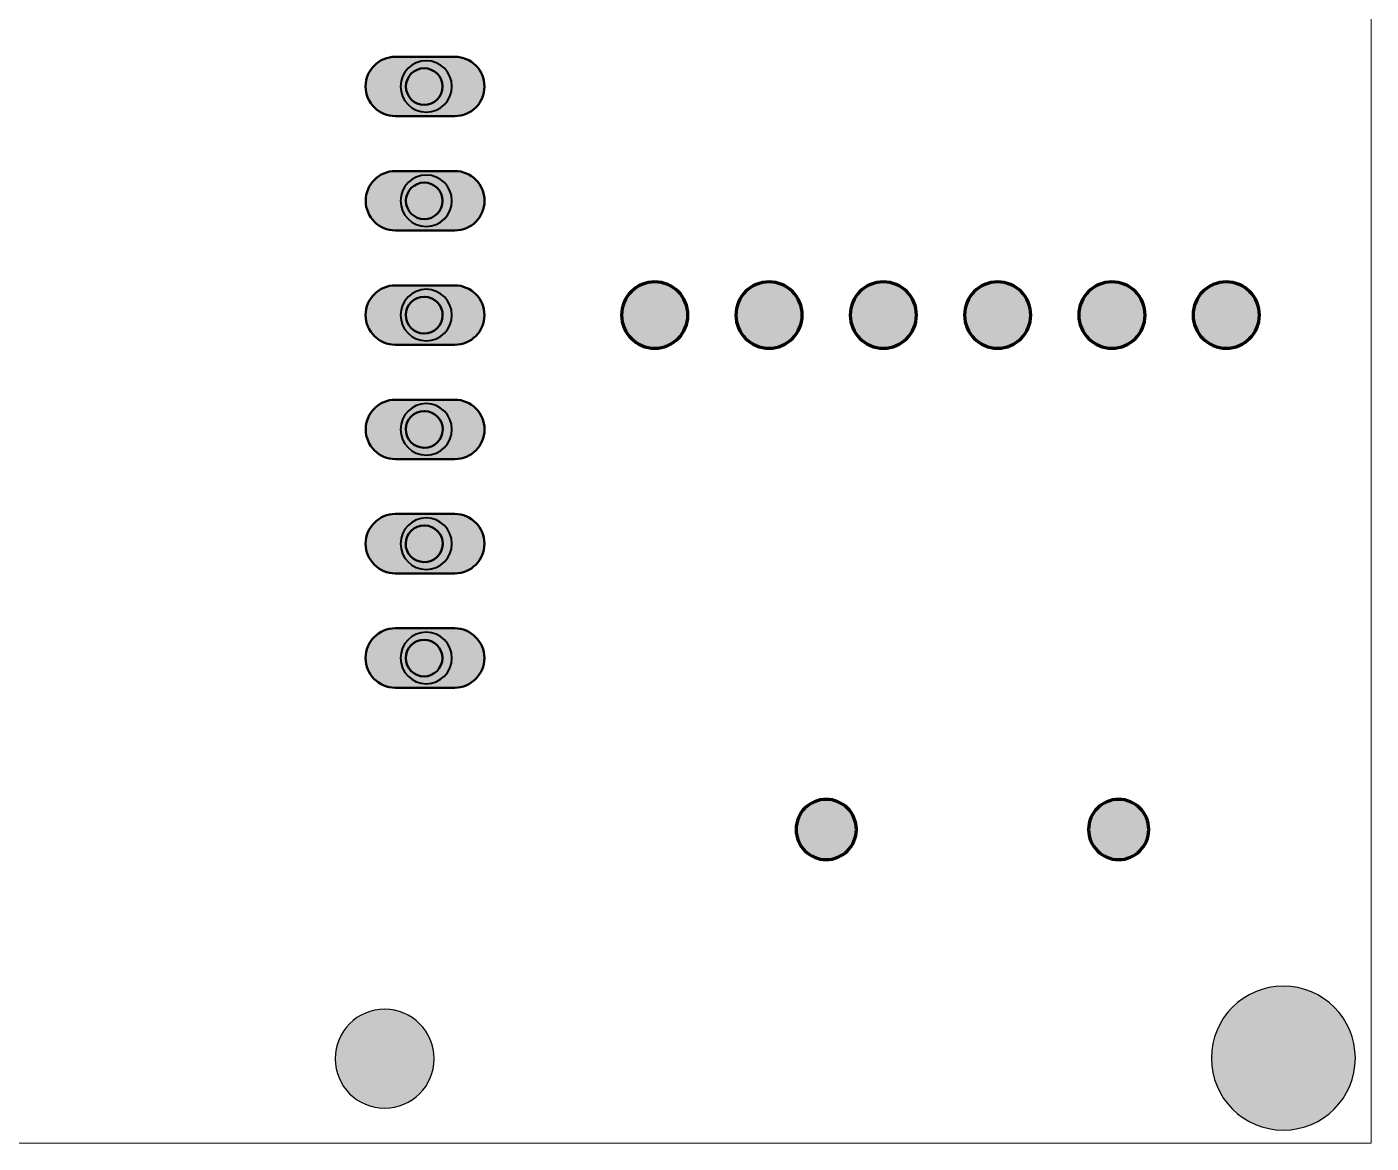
# Model space of a CAD drawing. Header units: millimetres. Extents: x 0.1 to 59.9, y 0.1 to 51.9.
# Drawn here: x 29.98 to 59.85, y 0.1 to 24.9 of the extents above; entities that cross this region are included whole.
import ezdxf

# ---------------------------------------------------------------- set-up
doc = ezdxf.new("R2010")
doc.units = ezdxf.units.MM
doc.header["$MEASUREMENT"] = 0
doc.layers.add('Lager 1', color=7, linetype='Continuous')

# ---------------------------------------------------------------- blocks, each defined once
blk = doc.blocks.new('block 3')
at = {"layer": 'Lager 1', "color": 7, "lineweight": 18, "true_color": 0xffffff}
blk.add_lwpolyline([(0.102, 51.935), (59.852, 51.935), (59.852, 0.101), (0.102, 0.101), (0.102, 51.935)], dxfattribs=at)
blk = doc.blocks.new('block 2')
at = {"layer": 'Lager 1'}
blk.add_blockref('block 3', (0, 0), dxfattribs=at)
blk = doc.blocks.new('block 14')
at = {"layer": 'Lager 1', "true_color": 0xffffff}
h = blk.add_hatch(color=7, dxfattribs=at)
h.dxf.hatch_style = 2
edge = h.paths.add_edge_path()
edge.add_spline(control_points=[(37.928, 3.077), (38.535, 3.077), (39.028, 2.585), (39.028, 1.977), (39.028, 1.37), (38.535, 0.877), (37.928, 0.877), (37.32, 0.877), (36.828, 1.37), (36.828, 1.977), (36.828, 2.585), (37.32, 3.077), (37.928, 3.077)], knot_values=[0, 0, 0, 0, 1, 1, 1, 2, 2, 2, 3, 3, 3, 4, 4, 4, 4], degree=3, periodic=1)
at = {"layer": 'Lager 1', "color": 7, "lineweight": 25, "true_color": 0xffffff}
blk.add_open_spline([(37.928, 3.077), (38.535, 3.077), (39.028, 2.585), (39.028, 1.977), (39.028, 1.37), (38.535, 0.877), (37.928, 0.877), (37.32, 0.877), (36.828, 1.37), (36.828, 1.977), (36.828, 2.585), (37.32, 3.077), (37.928, 3.077)], degree=3, knots=[0, 0, 0, 0, 1, 1, 1, 2, 2, 2, 3, 3, 3, 4, 4, 4, 4], dxfattribs=at)
blk = doc.blocks.new('block 13')
at = {"layer": 'Lager 1'}
blk.add_blockref('block 14', (0, 0), dxfattribs=at)
blk = doc.blocks.new('block 12')
at = {"layer": 'Lager 1'}
blk.add_blockref('block 13', (0, 0), dxfattribs=at)
blk = doc.blocks.new('block 29')
at = {"layer": 'Lager 1', "true_color": 0xffffff}
h = blk.add_hatch(color=7, dxfattribs=at)
h.dxf.hatch_style = 2
edge = h.paths.add_edge_path()
edge.add_spline(control_points=[(57.901, 3.59), (58.785, 3.59), (59.501, 2.874), (59.501, 1.99), (59.501, 1.106), (58.785, 0.39), (57.901, 0.39), (57.018, 0.39), (56.301, 1.106), (56.301, 1.99), (56.301, 2.874), (57.018, 3.59), (57.901, 3.59)], knot_values=[0, 0, 0, 0, 1, 1, 1, 2, 2, 2, 3, 3, 3, 4, 4, 4, 4], degree=3, periodic=1)
at = {"layer": 'Lager 1', "color": 7, "lineweight": 25, "true_color": 0xffffff}
blk.add_open_spline([(57.901, 3.59), (58.785, 3.59), (59.501, 2.874), (59.501, 1.99), (59.501, 1.106), (58.785, 0.39), (57.901, 0.39), (57.018, 0.39), (56.301, 1.106), (56.301, 1.99), (56.301, 2.874), (57.018, 3.59), (57.901, 3.59)], degree=3, knots=[0, 0, 0, 0, 1, 1, 1, 2, 2, 2, 3, 3, 3, 4, 4, 4, 4], dxfattribs=at)
blk = doc.blocks.new('block 28')
at = {"layer": 'Lager 1'}
blk.add_blockref('block 29', (0, 0), dxfattribs=at)
blk = doc.blocks.new('block 27')
at = {"layer": 'Lager 1'}
blk.add_blockref('block 28', (0, 0), dxfattribs=at)
blk = doc.blocks.new('block 51')
at = {"layer": 'Lager 1', "true_color": 0xffffff}
h = blk.add_hatch(color=7, dxfattribs=at)
h.dxf.hatch_style = 2
edge = h.paths.add_edge_path()
edge.add_spline(control_points=[(40.146, 23.58), (40.146, 23.215), (39.85, 22.92), (39.486, 22.92), (39.486, 22.92), (39.486, 22.92), (39.486, 22.92), (39.486, 22.92), (38.165, 22.92), (38.165, 22.92), (37.801, 22.92), (37.505, 23.215), (37.505, 23.58), (37.505, 23.58), (37.505, 23.58), (37.505, 23.58), (37.505, 23.58), (37.505, 23.58), (37.505, 23.58), (37.505, 23.944), (37.801, 24.24), (38.165, 24.24), (38.165, 24.24), (38.165, 24.24), (38.165, 24.24), (38.165, 24.24), (39.486, 24.24), (39.486, 24.24), (39.85, 24.24), (40.146, 23.944), (40.146, 23.58), (40.146, 23.58), (40.146, 23.58), (40.146, 23.58)], knot_values=[0, 0, 0, 0, 1, 1, 1, 2, 2, 2, 3, 3, 3, 4, 4, 4, 5, 5, 5, 6, 6, 6, 7, 7, 7, 8, 8, 8, 9, 9, 9, 10, 10, 10, 11, 11, 11, 11], degree=3, periodic=1)
edge = h.paths.add_edge_path()
edge.add_spline(control_points=[(38.806, 23.984), (38.582, 23.984), (38.4, 23.803), (38.4, 23.578), (38.4, 23.354), (38.582, 23.172), (38.806, 23.172), (39.031, 23.172), (39.213, 23.354), (39.213, 23.578), (39.213, 23.803), (39.031, 23.984), (38.806, 23.984)], knot_values=[0, 0, 0, 0, 1, 1, 1, 2, 2, 2, 3, 3, 3, 4, 4, 4, 4], degree=3, periodic=1)
h = blk.add_hatch(color=7, dxfattribs=at)
h.dxf.hatch_style = 2
edge = h.paths.add_edge_path()
edge.add_spline(control_points=[(38.852, 24.152), (39.167, 24.152), (39.423, 23.896), (39.423, 23.58), (39.423, 23.264), (39.167, 23.009), (38.852, 23.009), (38.536, 23.009), (38.28, 23.264), (38.28, 23.58), (38.28, 23.896), (38.536, 24.152), (38.852, 24.152)], knot_values=[0, 0, 0, 0, 1, 1, 1, 2, 2, 2, 3, 3, 3, 4, 4, 4, 4], degree=3, periodic=1)
h = blk.add_hatch(color=7, dxfattribs=at)
h.dxf.hatch_style = 2
edge = h.paths.add_edge_path()
edge.add_spline(control_points=[(40.147, 21.04), (40.147, 20.675), (39.852, 20.38), (39.487, 20.38), (39.487, 20.38), (39.487, 20.38), (39.487, 20.38), (39.487, 20.38), (38.166, 20.38), (38.166, 20.38), (37.801, 20.38), (37.506, 20.675), (37.506, 21.04), (37.506, 21.04), (37.506, 21.04), (37.506, 21.04), (37.506, 21.04), (37.506, 21.04), (37.506, 21.04), (37.506, 21.404), (37.801, 21.7), (38.166, 21.7), (38.166, 21.7), (38.166, 21.7), (38.166, 21.7), (38.166, 21.7), (39.487, 21.7), (39.487, 21.7), (39.851, 21.7), (40.147, 21.404), (40.147, 21.04), (40.147, 21.04), (40.147, 21.04), (40.147, 21.04)], knot_values=[0, 0, 0, 0, 1, 1, 1, 2, 2, 2, 3, 3, 3, 4, 4, 4, 5, 5, 5, 6, 6, 6, 7, 7, 7, 8, 8, 8, 9, 9, 9, 10, 10, 10, 11, 11, 11, 11], degree=3, periodic=1)
edge = h.paths.add_edge_path()
edge.add_spline(control_points=[(38.807, 21.444), (38.583, 21.444), (38.401, 21.263), (38.401, 21.038), (38.401, 20.814), (38.583, 20.632), (38.807, 20.632), (39.032, 20.632), (39.214, 20.814), (39.214, 21.038), (39.214, 21.263), (39.032, 21.444), (38.807, 21.444)], knot_values=[0, 0, 0, 0, 1, 1, 1, 2, 2, 2, 3, 3, 3, 4, 4, 4, 4], degree=3, periodic=1)
h = blk.add_hatch(color=7, dxfattribs=at)
h.dxf.hatch_style = 2
edge = h.paths.add_edge_path()
edge.add_spline(control_points=[(38.852, 21.612), (39.167, 21.612), (39.423, 21.356), (39.423, 21.04), (39.423, 20.724), (39.167, 20.469), (38.852, 20.469), (38.536, 20.469), (38.28, 20.724), (38.28, 21.04), (38.28, 21.356), (38.536, 21.612), (38.852, 21.612)], knot_values=[0, 0, 0, 0, 1, 1, 1, 2, 2, 2, 3, 3, 3, 4, 4, 4, 4], degree=3, periodic=1)
h = blk.add_hatch(color=7, dxfattribs=at)
h.dxf.hatch_style = 2
edge = h.paths.add_edge_path()
edge.add_spline(control_points=[(40.146, 18.5), (40.146, 18.135), (39.85, 17.84), (39.486, 17.84), (39.486, 17.84), (39.486, 17.84), (39.486, 17.84), (39.486, 17.84), (38.165, 17.84), (38.165, 17.84), (37.801, 17.84), (37.505, 18.135), (37.505, 18.5), (37.505, 18.5), (37.505, 18.5), (37.505, 18.5), (37.505, 18.5), (37.505, 18.5), (37.505, 18.5), (37.505, 18.864), (37.801, 19.16), (38.165, 19.16), (38.165, 19.16), (38.165, 19.16), (38.165, 19.16), (38.165, 19.16), (39.486, 19.16), (39.486, 19.16), (39.85, 19.16), (40.146, 18.864), (40.146, 18.5), (40.146, 18.5), (40.146, 18.5), (40.146, 18.5)], knot_values=[0, 0, 0, 0, 1, 1, 1, 2, 2, 2, 3, 3, 3, 4, 4, 4, 5, 5, 5, 6, 6, 6, 7, 7, 7, 8, 8, 8, 9, 9, 9, 10, 10, 10, 11, 11, 11, 11], degree=3, periodic=1)
edge = h.paths.add_edge_path()
edge.add_spline(control_points=[(38.806, 18.904), (38.582, 18.907), (38.398, 18.727), (38.395, 18.503), (38.393, 18.279), (38.572, 18.095), (38.797, 18.092), (38.8, 18.092), (38.803, 18.092), (38.806, 18.092), (39.031, 18.089), (39.215, 18.269), (39.217, 18.493), (39.22, 18.718), (39.04, 18.902), (38.816, 18.904), (38.813, 18.904), (38.81, 18.904), (38.806, 18.904)], knot_values=[0, 0, 0, 0, 1, 1, 1, 2, 2, 2, 3, 3, 3, 4, 4, 4, 5, 5, 5, 6, 6, 6, 6], degree=3, periodic=1)
h = blk.add_hatch(color=7, dxfattribs=at)
h.dxf.hatch_style = 2
edge = h.paths.add_edge_path()
edge.add_spline(control_points=[(38.852, 19.072), (39.167, 19.072), (39.423, 18.816), (39.423, 18.5), (39.423, 18.184), (39.167, 17.929), (38.852, 17.929), (38.536, 17.929), (38.28, 18.184), (38.28, 18.5), (38.28, 18.816), (38.536, 19.072), (38.852, 19.072)], knot_values=[0, 0, 0, 0, 1, 1, 1, 2, 2, 2, 3, 3, 3, 4, 4, 4, 4], degree=3, periodic=1)
h = blk.add_hatch(color=7, dxfattribs=at)
h.dxf.hatch_style = 2
edge = h.paths.add_edge_path()
edge.add_spline(control_points=[(40.147, 15.96), (40.147, 15.595), (39.852, 15.3), (39.487, 15.3), (39.487, 15.3), (39.487, 15.3), (39.487, 15.3), (39.487, 15.3), (38.166, 15.3), (38.166, 15.3), (37.801, 15.3), (37.506, 15.595), (37.506, 15.96), (37.506, 15.96), (37.506, 15.96), (37.506, 15.96), (37.506, 15.96), (37.506, 15.96), (37.506, 15.96), (37.506, 16.324), (37.801, 16.62), (38.166, 16.62), (38.166, 16.62), (38.166, 16.62), (38.166, 16.62), (38.166, 16.62), (39.487, 16.62), (39.487, 16.62), (39.851, 16.62), (40.147, 16.324), (40.147, 15.96), (40.147, 15.96), (40.147, 15.96), (40.147, 15.96)], knot_values=[0, 0, 0, 0, 1, 1, 1, 2, 2, 2, 3, 3, 3, 4, 4, 4, 5, 5, 5, 6, 6, 6, 7, 7, 7, 8, 8, 8, 9, 9, 9, 10, 10, 10, 11, 11, 11, 11], degree=3, periodic=1)
edge = h.paths.add_edge_path()
edge.add_spline(control_points=[(38.807, 16.365), (38.583, 16.367), (38.399, 16.188), (38.396, 15.963), (38.393, 15.739), (38.573, 15.555), (38.797, 15.552), (38.801, 15.552), (38.804, 15.552), (38.807, 15.552), (39.032, 15.55), (39.216, 15.729), (39.218, 15.954), (39.221, 16.178), (39.041, 16.362), (38.817, 16.365), (38.814, 16.365), (38.81, 16.365), (38.807, 16.365)], knot_values=[0, 0, 0, 0, 1, 1, 1, 2, 2, 2, 3, 3, 3, 4, 4, 4, 5, 5, 5, 6, 6, 6, 6], degree=3, periodic=1)
h = blk.add_hatch(color=7, dxfattribs=at)
h.dxf.hatch_style = 2
edge = h.paths.add_edge_path()
edge.add_spline(control_points=[(38.852, 16.532), (39.167, 16.532), (39.423, 16.276), (39.423, 15.96), (39.423, 15.644), (39.167, 15.389), (38.852, 15.389), (38.536, 15.389), (38.28, 15.644), (38.28, 15.96), (38.28, 16.276), (38.536, 16.532), (38.852, 16.532)], knot_values=[0, 0, 0, 0, 1, 1, 1, 2, 2, 2, 3, 3, 3, 4, 4, 4, 4], degree=3, periodic=1)
h = blk.add_hatch(color=7, dxfattribs=at)
h.dxf.hatch_style = 2
edge = h.paths.add_edge_path()
edge.add_spline(control_points=[(40.146, 13.42), (40.146, 13.055), (39.85, 12.76), (39.486, 12.76), (39.486, 12.76), (39.486, 12.76), (39.486, 12.76), (39.486, 12.76), (38.165, 12.76), (38.165, 12.76), (37.801, 12.76), (37.505, 13.055), (37.505, 13.42), (37.505, 13.42), (37.505, 13.42), (37.505, 13.42), (37.505, 13.42), (37.505, 13.42), (37.505, 13.42), (37.505, 13.784), (37.801, 14.08), (38.165, 14.08), (38.165, 14.08), (38.165, 14.08), (38.165, 14.08), (38.165, 14.08), (39.486, 14.08), (39.486, 14.08), (39.85, 14.08), (40.146, 13.784), (40.146, 13.42), (40.146, 13.42), (40.146, 13.42), (40.146, 13.42)], knot_values=[0, 0, 0, 0, 1, 1, 1, 2, 2, 2, 3, 3, 3, 4, 4, 4, 5, 5, 5, 6, 6, 6, 7, 7, 7, 8, 8, 8, 9, 9, 9, 10, 10, 10, 11, 11, 11, 11], degree=3, periodic=1)
edge = h.paths.add_edge_path()
edge.add_spline(control_points=[(38.806, 13.824), (38.582, 13.827), (38.398, 13.648), (38.395, 13.423), (38.392, 13.199), (38.572, 13.015), (38.796, 13.012), (38.8, 13.012), (38.803, 13.012), (38.806, 13.012), (39.031, 13.009), (39.215, 13.189), (39.218, 13.413), (39.22, 13.638), (39.041, 13.822), (38.817, 13.824), (38.813, 13.825), (38.81, 13.825), (38.806, 13.824)], knot_values=[0, 0, 0, 0, 1, 1, 1, 2, 2, 2, 3, 3, 3, 4, 4, 4, 5, 5, 5, 6, 6, 6, 6], degree=3, periodic=1)
h = blk.add_hatch(color=7, dxfattribs=at)
h.dxf.hatch_style = 2
edge = h.paths.add_edge_path()
edge.add_spline(control_points=[(38.852, 13.992), (39.167, 13.992), (39.423, 13.736), (39.423, 13.42), (39.423, 13.104), (39.167, 12.849), (38.852, 12.849), (38.536, 12.849), (38.28, 13.104), (38.28, 13.42), (38.28, 13.736), (38.536, 13.992), (38.852, 13.992)], knot_values=[0, 0, 0, 0, 1, 1, 1, 2, 2, 2, 3, 3, 3, 4, 4, 4, 4], degree=3, periodic=1)
h = blk.add_hatch(color=7, dxfattribs=at)
h.dxf.hatch_style = 2
edge = h.paths.add_edge_path()
edge.add_spline(control_points=[(40.144, 10.88), (40.144, 10.515), (39.848, 10.22), (39.484, 10.22), (39.484, 10.22), (39.484, 10.22), (39.484, 10.22), (39.484, 10.22), (38.163, 10.22), (38.163, 10.22), (37.799, 10.22), (37.503, 10.515), (37.503, 10.88), (37.503, 10.88), (37.503, 10.88), (37.503, 10.88), (37.503, 10.88), (37.503, 10.88), (37.503, 10.88), (37.503, 11.244), (37.799, 11.54), (38.163, 11.54), (38.163, 11.54), (38.163, 11.54), (38.163, 11.54), (38.163, 11.54), (39.484, 11.54), (39.484, 11.54), (39.848, 11.54), (40.144, 11.244), (40.144, 10.88), (40.144, 10.88), (40.144, 10.88), (40.144, 10.88)], knot_values=[0, 0, 0, 0, 1, 1, 1, 2, 2, 2, 3, 3, 3, 4, 4, 4, 5, 5, 5, 6, 6, 6, 7, 7, 7, 8, 8, 8, 9, 9, 9, 10, 10, 10, 11, 11, 11, 11], degree=3, periodic=1)
edge = h.paths.add_edge_path()
edge.add_spline(control_points=[(38.804, 11.285), (38.58, 11.285), (38.398, 11.103), (38.398, 10.878), (38.398, 10.654), (38.58, 10.472), (38.804, 10.472), (39.029, 10.472), (39.211, 10.654), (39.211, 10.878), (39.211, 11.103), (39.029, 11.285), (38.804, 11.285)], knot_values=[0, 0, 0, 0, 1, 1, 1, 2, 2, 2, 3, 3, 3, 4, 4, 4, 4], degree=3, periodic=1)
h = blk.add_hatch(color=7, dxfattribs=at)
h.dxf.hatch_style = 2
edge = h.paths.add_edge_path()
edge.add_spline(control_points=[(38.852, 11.452), (39.167, 11.452), (39.423, 11.196), (39.423, 10.88), (39.423, 10.564), (39.167, 10.309), (38.852, 10.309), (38.536, 10.309), (38.28, 10.564), (38.28, 10.88), (38.28, 11.196), (38.536, 11.452), (38.852, 11.452)], knot_values=[0, 0, 0, 0, 1, 1, 1, 2, 2, 2, 3, 3, 3, 4, 4, 4, 4], degree=3, periodic=1)
at = {"layer": 'Lager 1', "color": 7, "lineweight": 50, "true_color": 0xffffff}
for points, knots in [([(40.146, 23.58), (40.146, 23.215), (39.85, 22.92), (39.486, 22.92), (39.486, 22.92), (39.486, 22.92), (39.486, 22.92), (39.486, 22.92), (38.165, 22.92), (38.165, 22.92), (37.801, 22.92), (37.505, 23.215), (37.505, 23.58), (37.505, 23.58), (37.505, 23.58), (37.505, 23.58), (37.505, 23.58), (37.505, 23.58), (37.505, 23.58), (37.505, 23.944), (37.801, 24.24), (38.165, 24.24), (38.165, 24.24), (38.165, 24.24), (38.165, 24.24), (38.165, 24.24), (39.486, 24.24), (39.486, 24.24), (39.85, 24.24), (40.146, 23.944), (40.146, 23.58), (40.146, 23.58), (40.146, 23.58), (40.146, 23.58)], [0, 0, 0, 0, 1, 1, 1, 2, 2, 2, 3, 3, 3, 4, 4, 4, 5, 5, 5, 6, 6, 6, 7, 7, 7, 8, 8, 8, 9, 9, 9, 10, 10, 10, 11, 11, 11, 11]), ([(38.806, 23.984), (38.582, 23.984), (38.4, 23.803), (38.4, 23.578), (38.4, 23.354), (38.582, 23.172), (38.806, 23.172), (39.031, 23.172), (39.213, 23.354), (39.213, 23.578), (39.213, 23.803), (39.031, 23.984), (38.806, 23.984)], [0, 0, 0, 0, 1, 1, 1, 2, 2, 2, 3, 3, 3, 4, 4, 4, 4]), ([(40.147, 21.04), (40.147, 20.675), (39.852, 20.38), (39.487, 20.38), (39.487, 20.38), (39.487, 20.38), (39.487, 20.38), (39.487, 20.38), (38.166, 20.38), (38.166, 20.38), (37.801, 20.38), (37.506, 20.675), (37.506, 21.04), (37.506, 21.04), (37.506, 21.04), (37.506, 21.04), (37.506, 21.04), (37.506, 21.04), (37.506, 21.04), (37.506, 21.404), (37.801, 21.7), (38.166, 21.7), (38.166, 21.7), (38.166, 21.7), (38.166, 21.7), (38.166, 21.7), (39.487, 21.7), (39.487, 21.7), (39.851, 21.7), (40.147, 21.404), (40.147, 21.04), (40.147, 21.04), (40.147, 21.04), (40.147, 21.04)], [0, 0, 0, 0, 1, 1, 1, 2, 2, 2, 3, 3, 3, 4, 4, 4, 5, 5, 5, 6, 6, 6, 7, 7, 7, 8, 8, 8, 9, 9, 9, 10, 10, 10, 11, 11, 11, 11]), ([(38.807, 21.444), (38.583, 21.444), (38.401, 21.263), (38.401, 21.038), (38.401, 20.814), (38.583, 20.632), (38.807, 20.632), (39.032, 20.632), (39.214, 20.814), (39.214, 21.038), (39.214, 21.263), (39.032, 21.444), (38.807, 21.444)], [0, 0, 0, 0, 1, 1, 1, 2, 2, 2, 3, 3, 3, 4, 4, 4, 4]), ([(40.146, 18.5), (40.146, 18.135), (39.85, 17.84), (39.486, 17.84), (39.486, 17.84), (39.486, 17.84), (39.486, 17.84), (39.486, 17.84), (38.165, 17.84), (38.165, 17.84), (37.801, 17.84), (37.505, 18.135), (37.505, 18.5), (37.505, 18.5), (37.505, 18.5), (37.505, 18.5), (37.505, 18.5), (37.505, 18.5), (37.505, 18.5), (37.505, 18.864), (37.801, 19.16), (38.165, 19.16), (38.165, 19.16), (38.165, 19.16), (38.165, 19.16), (38.165, 19.16), (39.486, 19.16), (39.486, 19.16), (39.85, 19.16), (40.146, 18.864), (40.146, 18.5), (40.146, 18.5), (40.146, 18.5), (40.146, 18.5)], [0, 0, 0, 0, 1, 1, 1, 2, 2, 2, 3, 3, 3, 4, 4, 4, 5, 5, 5, 6, 6, 6, 7, 7, 7, 8, 8, 8, 9, 9, 9, 10, 10, 10, 11, 11, 11, 11]), ([(38.806, 18.904), (38.582, 18.907), (38.398, 18.727), (38.395, 18.503), (38.393, 18.279), (38.572, 18.095), (38.797, 18.092), (38.8, 18.092), (38.803, 18.092), (38.806, 18.092), (39.031, 18.089), (39.215, 18.269), (39.217, 18.493), (39.22, 18.718), (39.04, 18.902), (38.816, 18.904), (38.813, 18.904), (38.81, 18.904), (38.806, 18.904)], [0, 0, 0, 0, 1, 1, 1, 2, 2, 2, 3, 3, 3, 4, 4, 4, 5, 5, 5, 6, 6, 6, 6]), ([(40.147, 15.96), (40.147, 15.595), (39.852, 15.3), (39.487, 15.3), (39.487, 15.3), (39.487, 15.3), (39.487, 15.3), (39.487, 15.3), (38.166, 15.3), (38.166, 15.3), (37.801, 15.3), (37.506, 15.595), (37.506, 15.96), (37.506, 15.96), (37.506, 15.96), (37.506, 15.96), (37.506, 15.96), (37.506, 15.96), (37.506, 15.96), (37.506, 16.324), (37.801, 16.62), (38.166, 16.62), (38.166, 16.62), (38.166, 16.62), (38.166, 16.62), (38.166, 16.62), (39.487, 16.62), (39.487, 16.62), (39.851, 16.62), (40.147, 16.324), (40.147, 15.96), (40.147, 15.96), (40.147, 15.96), (40.147, 15.96)], [0, 0, 0, 0, 1, 1, 1, 2, 2, 2, 3, 3, 3, 4, 4, 4, 5, 5, 5, 6, 6, 6, 7, 7, 7, 8, 8, 8, 9, 9, 9, 10, 10, 10, 11, 11, 11, 11]), ([(38.807, 16.365), (38.583, 16.367), (38.399, 16.188), (38.396, 15.963), (38.393, 15.739), (38.573, 15.555), (38.797, 15.552), (38.801, 15.552), (38.804, 15.552), (38.807, 15.552), (39.032, 15.55), (39.216, 15.729), (39.218, 15.954), (39.221, 16.178), (39.041, 16.362), (38.817, 16.365), (38.814, 16.365), (38.81, 16.365), (38.807, 16.365)], [0, 0, 0, 0, 1, 1, 1, 2, 2, 2, 3, 3, 3, 4, 4, 4, 5, 5, 5, 6, 6, 6, 6]), ([(40.146, 13.42), (40.146, 13.055), (39.85, 12.76), (39.486, 12.76), (39.486, 12.76), (39.486, 12.76), (39.486, 12.76), (39.486, 12.76), (38.165, 12.76), (38.165, 12.76), (37.801, 12.76), (37.505, 13.055), (37.505, 13.42), (37.505, 13.42), (37.505, 13.42), (37.505, 13.42), (37.505, 13.42), (37.505, 13.42), (37.505, 13.42), (37.505, 13.784), (37.801, 14.08), (38.165, 14.08), (38.165, 14.08), (38.165, 14.08), (38.165, 14.08), (38.165, 14.08), (39.486, 14.08), (39.486, 14.08), (39.85, 14.08), (40.146, 13.784), (40.146, 13.42), (40.146, 13.42), (40.146, 13.42), (40.146, 13.42)], [0, 0, 0, 0, 1, 1, 1, 2, 2, 2, 3, 3, 3, 4, 4, 4, 5, 5, 5, 6, 6, 6, 7, 7, 7, 8, 8, 8, 9, 9, 9, 10, 10, 10, 11, 11, 11, 11]), ([(38.806, 13.824), (38.582, 13.827), (38.398, 13.648), (38.395, 13.423), (38.392, 13.199), (38.572, 13.015), (38.796, 13.012), (38.8, 13.012), (38.803, 13.012), (38.806, 13.012), (39.031, 13.009), (39.215, 13.189), (39.218, 13.413), (39.22, 13.638), (39.041, 13.822), (38.817, 13.824), (38.813, 13.825), (38.81, 13.825), (38.806, 13.824)], [0, 0, 0, 0, 1, 1, 1, 2, 2, 2, 3, 3, 3, 4, 4, 4, 5, 5, 5, 6, 6, 6, 6]), ([(40.144, 10.88), (40.144, 10.515), (39.848, 10.22), (39.484, 10.22), (39.484, 10.22), (39.484, 10.22), (39.484, 10.22), (39.484, 10.22), (38.163, 10.22), (38.163, 10.22), (37.799, 10.22), (37.503, 10.515), (37.503, 10.88), (37.503, 10.88), (37.503, 10.88), (37.503, 10.88), (37.503, 10.88), (37.503, 10.88), (37.503, 10.88), (37.503, 11.244), (37.799, 11.54), (38.163, 11.54), (38.163, 11.54), (38.163, 11.54), (38.163, 11.54), (38.163, 11.54), (39.484, 11.54), (39.484, 11.54), (39.848, 11.54), (40.144, 11.244), (40.144, 10.88), (40.144, 10.88), (40.144, 10.88), (40.144, 10.88)], [0, 0, 0, 0, 1, 1, 1, 2, 2, 2, 3, 3, 3, 4, 4, 4, 5, 5, 5, 6, 6, 6, 7, 7, 7, 8, 8, 8, 9, 9, 9, 10, 10, 10, 11, 11, 11, 11]), ([(38.804, 11.285), (38.58, 11.285), (38.398, 11.103), (38.398, 10.878), (38.398, 10.654), (38.58, 10.472), (38.804, 10.472), (39.029, 10.472), (39.211, 10.654), (39.211, 10.878), (39.211, 11.103), (39.029, 11.285), (38.804, 11.285)], [0, 0, 0, 0, 1, 1, 1, 2, 2, 2, 3, 3, 3, 4, 4, 4, 4])]:
    blk.add_open_spline(points, degree=3, knots=knots, dxfattribs=at)
at = {"layer": 'Lager 1', "color": 7, "lineweight": 40, "true_color": 0xffffff}
for points in [[(38.852, 24.152), (39.167, 24.152), (39.423, 23.896), (39.423, 23.58), (39.423, 23.264), (39.167, 23.009), (38.852, 23.009), (38.536, 23.009), (38.28, 23.264), (38.28, 23.58), (38.28, 23.896), (38.536, 24.152), (38.852, 24.152)], [(38.852, 21.612), (39.167, 21.612), (39.423, 21.356), (39.423, 21.04), (39.423, 20.724), (39.167, 20.469), (38.852, 20.469), (38.536, 20.469), (38.28, 20.724), (38.28, 21.04), (38.28, 21.356), (38.536, 21.612), (38.852, 21.612)], [(38.852, 19.072), (39.167, 19.072), (39.423, 18.816), (39.423, 18.5), (39.423, 18.184), (39.167, 17.929), (38.852, 17.929), (38.536, 17.929), (38.28, 18.184), (38.28, 18.5), (38.28, 18.816), (38.536, 19.072), (38.852, 19.072)], [(38.852, 16.532), (39.167, 16.532), (39.423, 16.276), (39.423, 15.96), (39.423, 15.644), (39.167, 15.389), (38.852, 15.389), (38.536, 15.389), (38.28, 15.644), (38.28, 15.96), (38.28, 16.276), (38.536, 16.532), (38.852, 16.532)], [(38.852, 13.992), (39.167, 13.992), (39.423, 13.736), (39.423, 13.42), (39.423, 13.104), (39.167, 12.849), (38.852, 12.849), (38.536, 12.849), (38.28, 13.104), (38.28, 13.42), (38.28, 13.736), (38.536, 13.992), (38.852, 13.992)], [(38.852, 11.452), (39.167, 11.452), (39.423, 11.196), (39.423, 10.88), (39.423, 10.564), (39.167, 10.309), (38.852, 10.309), (38.536, 10.309), (38.28, 10.564), (38.28, 10.88), (38.28, 11.196), (38.536, 11.452), (38.852, 11.452)]]:
    blk.add_open_spline(points, degree=3, knots=[0, 0, 0, 0, 1, 1, 1, 2, 2, 2, 3, 3, 3, 4, 4, 4, 4], dxfattribs=at)
blk = doc.blocks.new('block 50')
at = {"layer": 'Lager 1'}
blk.add_blockref('block 51', (0, 0), dxfattribs=at)
blk = doc.blocks.new('block 49')
at = {"layer": 'Lager 1'}
blk.add_blockref('block 50', (0, 0), dxfattribs=at)
blk = doc.blocks.new('block 48')
at = {"layer": 'Lager 1'}
blk.add_blockref('block 49', (0, 0), dxfattribs=at)
blk = doc.blocks.new('block 60')
at = {"layer": 'Lager 1', "true_color": 0xffffff}
h = blk.add_hatch(color=7, dxfattribs=at)
h.dxf.hatch_style = 2
edge = h.paths.add_edge_path()
edge.add_spline(control_points=[(44.668, 18.5), (44.668, 18.093), (44.338, 17.763), (43.931, 17.763), (43.525, 17.763), (43.195, 18.093), (43.195, 18.5), (43.195, 18.907), (43.525, 19.237), (43.931, 19.237), (44.338, 19.237), (44.668, 18.907), (44.668, 18.5)], knot_values=[0, 0, 0, 0, 1, 1, 1, 2, 2, 2, 3, 3, 3, 4, 4, 4, 4], degree=3, periodic=1)
h = blk.add_hatch(color=7, dxfattribs=at)
h.dxf.hatch_style = 2
edge = h.paths.add_edge_path()
edge.add_spline(control_points=[(47.208, 18.5), (47.208, 18.093), (46.878, 17.763), (46.471, 17.763), (46.065, 17.763), (45.735, 18.093), (45.735, 18.5), (45.735, 18.907), (46.065, 19.237), (46.471, 19.237), (46.878, 19.237), (47.208, 18.907), (47.208, 18.5)], knot_values=[0, 0, 0, 0, 1, 1, 1, 2, 2, 2, 3, 3, 3, 4, 4, 4, 4], degree=3, periodic=1)
h = blk.add_hatch(color=7, dxfattribs=at)
h.dxf.hatch_style = 2
edge = h.paths.add_edge_path()
edge.add_spline(control_points=[(49.748, 18.5), (49.748, 18.093), (49.418, 17.763), (49.011, 17.763), (48.605, 17.763), (48.275, 18.093), (48.275, 18.5), (48.275, 18.907), (48.605, 19.237), (49.011, 19.237), (49.418, 19.237), (49.748, 18.907), (49.748, 18.5)], knot_values=[0, 0, 0, 0, 1, 1, 1, 2, 2, 2, 3, 3, 3, 4, 4, 4, 4], degree=3, periodic=1)
h = blk.add_hatch(color=7, dxfattribs=at)
h.dxf.hatch_style = 2
edge = h.paths.add_edge_path()
edge.add_spline(control_points=[(52.288, 18.5), (52.288, 18.093), (51.958, 17.763), (51.551, 17.763), (51.145, 17.763), (50.815, 18.093), (50.815, 18.5), (50.815, 18.907), (51.145, 19.237), (51.551, 19.237), (51.958, 19.237), (52.288, 18.907), (52.288, 18.5)], knot_values=[0, 0, 0, 0, 1, 1, 1, 2, 2, 2, 3, 3, 3, 4, 4, 4, 4], degree=3, periodic=1)
h = blk.add_hatch(color=7, dxfattribs=at)
h.dxf.hatch_style = 2
edge = h.paths.add_edge_path()
edge.add_spline(control_points=[(54.828, 18.5), (54.828, 18.093), (54.498, 17.763), (54.091, 17.763), (53.685, 17.763), (53.355, 18.093), (53.355, 18.5), (53.355, 18.907), (53.685, 19.237), (54.091, 19.237), (54.498, 19.237), (54.828, 18.907), (54.828, 18.5)], knot_values=[0, 0, 0, 0, 1, 1, 1, 2, 2, 2, 3, 3, 3, 4, 4, 4, 4], degree=3, periodic=1)
h = blk.add_hatch(color=7, dxfattribs=at)
h.dxf.hatch_style = 2
edge = h.paths.add_edge_path()
edge.add_spline(control_points=[(57.368, 18.5), (57.368, 18.093), (57.038, 17.763), (56.631, 17.763), (56.225, 17.763), (55.895, 18.093), (55.895, 18.5), (55.895, 18.907), (56.225, 19.237), (56.631, 19.237), (57.038, 19.237), (57.368, 18.907), (57.368, 18.5)], knot_values=[0, 0, 0, 0, 1, 1, 1, 2, 2, 2, 3, 3, 3, 4, 4, 4, 4], degree=3, periodic=1)
at = {"layer": 'Lager 1', "color": 7, "lineweight": 80, "true_color": 0xffffff}
for points in [[(44.668, 18.5), (44.668, 18.093), (44.338, 17.763), (43.931, 17.763), (43.525, 17.763), (43.195, 18.093), (43.195, 18.5), (43.195, 18.907), (43.525, 19.237), (43.931, 19.237), (44.338, 19.237), (44.668, 18.907), (44.668, 18.5)], [(47.208, 18.5), (47.208, 18.093), (46.878, 17.763), (46.471, 17.763), (46.065, 17.763), (45.735, 18.093), (45.735, 18.5), (45.735, 18.907), (46.065, 19.237), (46.471, 19.237), (46.878, 19.237), (47.208, 18.907), (47.208, 18.5)], [(49.748, 18.5), (49.748, 18.093), (49.418, 17.763), (49.011, 17.763), (48.605, 17.763), (48.275, 18.093), (48.275, 18.5), (48.275, 18.907), (48.605, 19.237), (49.011, 19.237), (49.418, 19.237), (49.748, 18.907), (49.748, 18.5)], [(52.288, 18.5), (52.288, 18.093), (51.958, 17.763), (51.551, 17.763), (51.145, 17.763), (50.815, 18.093), (50.815, 18.5), (50.815, 18.907), (51.145, 19.237), (51.551, 19.237), (51.958, 19.237), (52.288, 18.907), (52.288, 18.5)], [(54.828, 18.5), (54.828, 18.093), (54.498, 17.763), (54.091, 17.763), (53.685, 17.763), (53.355, 18.093), (53.355, 18.5), (53.355, 18.907), (53.685, 19.237), (54.091, 19.237), (54.498, 19.237), (54.828, 18.907), (54.828, 18.5)], [(57.368, 18.5), (57.368, 18.093), (57.038, 17.763), (56.631, 17.763), (56.225, 17.763), (55.895, 18.093), (55.895, 18.5), (55.895, 18.907), (56.225, 19.237), (56.631, 19.237), (57.038, 19.237), (57.368, 18.907), (57.368, 18.5)]]:
    blk.add_open_spline(points, degree=3, knots=[0, 0, 0, 0, 1, 1, 1, 2, 2, 2, 3, 3, 3, 4, 4, 4, 4], dxfattribs=at)
blk = doc.blocks.new('block 59')
at = {"layer": 'Lager 1'}
blk.add_blockref('block 60', (0, 0), dxfattribs=at)
blk = doc.blocks.new('block 58')
at = {"layer": 'Lager 1'}
blk.add_blockref('block 59', (0, 0), dxfattribs=at)
blk = doc.blocks.new('block 57')
at = {"layer": 'Lager 1'}
blk.add_blockref('block 58', (0, 0), dxfattribs=at)
blk = doc.blocks.new('block 56')
at = {"layer": 'Lager 1'}
blk.add_blockref('block 57', (0, 0), dxfattribs=at)
blk = doc.blocks.new('block 65')
at = {"layer": 'Lager 1', "true_color": 0xffffff}
h = blk.add_hatch(color=7, dxfattribs=at)
h.dxf.hatch_style = 2
edge = h.paths.add_edge_path()
edge.add_spline(control_points=[(47.741, 6.4), (47.372, 6.4), (47.072, 6.7), (47.072, 7.07), (47.072, 7.44), (47.372, 7.739), (47.741, 7.739), (48.111, 7.739), (48.411, 7.44), (48.411, 7.07), (48.411, 6.7), (48.111, 6.4), (47.741, 6.4)], knot_values=[0, 0, 0, 0, 1, 1, 1, 2, 2, 2, 3, 3, 3, 4, 4, 4, 4], degree=3, periodic=1)
h = blk.add_hatch(color=7, dxfattribs=at)
h.dxf.hatch_style = 2
edge = h.paths.add_edge_path()
edge.add_spline(control_points=[(54.241, 6.4), (53.872, 6.4), (53.572, 6.7), (53.572, 7.07), (53.572, 7.44), (53.872, 7.739), (54.241, 7.739), (54.611, 7.739), (54.911, 7.44), (54.911, 7.07), (54.911, 6.7), (54.611, 6.4), (54.241, 6.4)], knot_values=[0, 0, 0, 0, 1, 1, 1, 2, 2, 2, 3, 3, 3, 4, 4, 4, 4], degree=3, periodic=1)
at = {"layer": 'Lager 1', "color": 7, "lineweight": 70, "true_color": 0xffffff}
for points in [[(47.741, 6.4), (47.372, 6.4), (47.072, 6.7), (47.072, 7.07), (47.072, 7.44), (47.372, 7.739), (47.741, 7.739), (48.111, 7.739), (48.411, 7.44), (48.411, 7.07), (48.411, 6.7), (48.111, 6.4), (47.741, 6.4)], [(54.241, 6.4), (53.872, 6.4), (53.572, 6.7), (53.572, 7.07), (53.572, 7.44), (53.872, 7.739), (54.241, 7.739), (54.611, 7.739), (54.911, 7.44), (54.911, 7.07), (54.911, 6.7), (54.611, 6.4), (54.241, 6.4)]]:
    blk.add_open_spline(points, degree=3, knots=[0, 0, 0, 0, 1, 1, 1, 2, 2, 2, 3, 3, 3, 4, 4, 4, 4], dxfattribs=at)
blk = doc.blocks.new('block 64')
at = {"layer": 'Lager 1', "true_color": 0xffffff}
h = blk.add_hatch(color=7, dxfattribs=at)
h.dxf.hatch_style = 2
edge = h.paths.add_edge_path()
edge.add_spline(control_points=[(47.741, 6.4), (47.372, 6.4), (47.072, 6.7), (47.072, 7.07), (47.072, 7.44), (47.372, 7.739), (47.741, 7.739), (48.111, 7.739), (48.411, 7.44), (48.411, 7.07), (48.411, 6.7), (48.111, 6.4), (47.741, 6.4)], knot_values=[0, 0, 0, 0, 1, 1, 1, 2, 2, 2, 3, 3, 3, 4, 4, 4, 4], degree=3, periodic=1)
h = blk.add_hatch(color=7, dxfattribs=at)
h.dxf.hatch_style = 2
edge = h.paths.add_edge_path()
edge.add_spline(control_points=[(54.241, 6.4), (53.872, 6.4), (53.572, 6.7), (53.572, 7.07), (53.572, 7.44), (53.872, 7.739), (54.241, 7.739), (54.611, 7.739), (54.911, 7.44), (54.911, 7.07), (54.911, 6.7), (54.611, 6.4), (54.241, 6.4)], knot_values=[0, 0, 0, 0, 1, 1, 1, 2, 2, 2, 3, 3, 3, 4, 4, 4, 4], degree=3, periodic=1)
at = {"layer": 'Lager 1', "color": 7, "lineweight": 70, "true_color": 0xffffff}
for points in [[(47.741, 6.4), (47.372, 6.4), (47.072, 6.7), (47.072, 7.07), (47.072, 7.44), (47.372, 7.739), (47.741, 7.739), (48.111, 7.739), (48.411, 7.44), (48.411, 7.07), (48.411, 6.7), (48.111, 6.4), (47.741, 6.4)], [(54.241, 6.4), (53.872, 6.4), (53.572, 6.7), (53.572, 7.07), (53.572, 7.44), (53.872, 7.739), (54.241, 7.739), (54.611, 7.739), (54.911, 7.44), (54.911, 7.07), (54.911, 6.7), (54.611, 6.4), (54.241, 6.4)]]:
    blk.add_open_spline(points, degree=3, knots=[0, 0, 0, 0, 1, 1, 1, 2, 2, 2, 3, 3, 3, 4, 4, 4, 4], dxfattribs=at)
at = {"layer": 'Lager 1'}
blk.add_blockref('block 65', (0, 0), dxfattribs=at)
blk = doc.blocks.new('block 63')
at = {"layer": 'Lager 1'}
blk.add_blockref('block 64', (0, 0), dxfattribs=at)
blk = doc.blocks.new('block 62')
at = {"layer": 'Lager 1'}
blk.add_blockref('block 63', (0, 0), dxfattribs=at)
blk = doc.blocks.new('block 61')
at = {"layer": 'Lager 1'}
blk.add_blockref('block 62', (0, 0), dxfattribs=at)

msp = doc.modelspace()

# ---------------------------------------------------------------- block references
at = {"layer": 'Lager 1'}
for name in ['block 2', 'block 48', 'block 56', 'block 61', 'block 27', 'block 12']:
    msp.add_blockref(name, (0, 0), dxfattribs=at)

doc.saveas('drawing.dxf')
